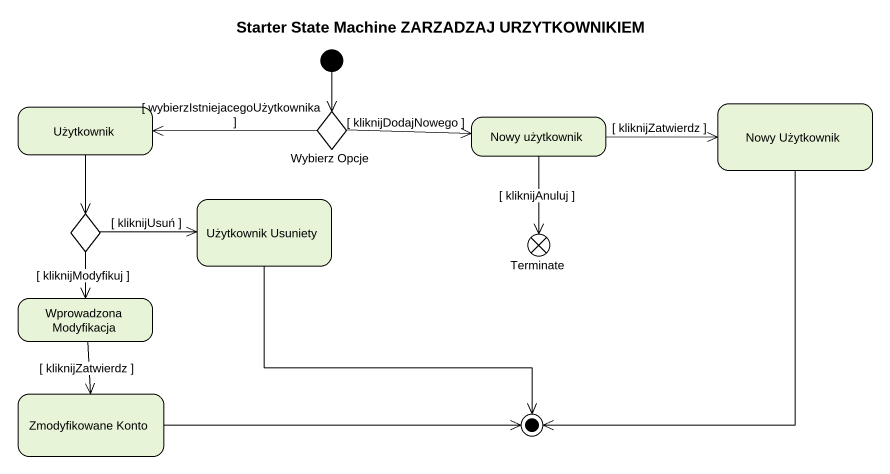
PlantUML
@startuml
title Starter State Machine ZARZADZAJ URZYTKOWNIKIEM
hide empty description
state Użytkownik
state "Wybierz Opcje" as Wybierz_Opcje <<choice>>
state "Nowy Użytkownik" as Nowy_Użytkownik
state "Nowy użytkownik" as Nowy_użytkownik
state choice1 <<choice>>
state "Użytkownik Usuniety" as Użytkownik_Usuniety
state Terminate <<end>>
state "Wprowadzona Modyfikacja" as Wprowadzona_Modyfikacja
state "Zmodyfikowane Konto" as Zmodyfikowane_Konto
[*] --> Wybierz_Opcje
Użytkownik --> choice1
Wybierz_Opcje -left-> Użytkownik : [ wybierzIstniejacegoUżytkownika ]
Wybierz_Opcje -right-> Nowy_użytkownik : [ kliknijDodajNowego ]
Nowy_użytkownik -right-> Nowy_Użytkownik : [ kliknijZatwierdz ]
Nowy_użytkownik --> Terminate : [ kliknijAnuluj ]
choice1 -right-> Użytkownik_Usuniety : [ kliknijUsuń ]
choice1 --> Wprowadzona_Modyfikacja : [ kliknijModyfikuj ]
Wprowadzona_Modyfikacja --> Zmodyfikowane_Konto : [ kliknijZatwierdz ]
Nowy_Użytkownik --> [*]
Użytkownik_Usuniety --> [*]
Zmodyfikowane_Konto -right-> [*]
@enduml
